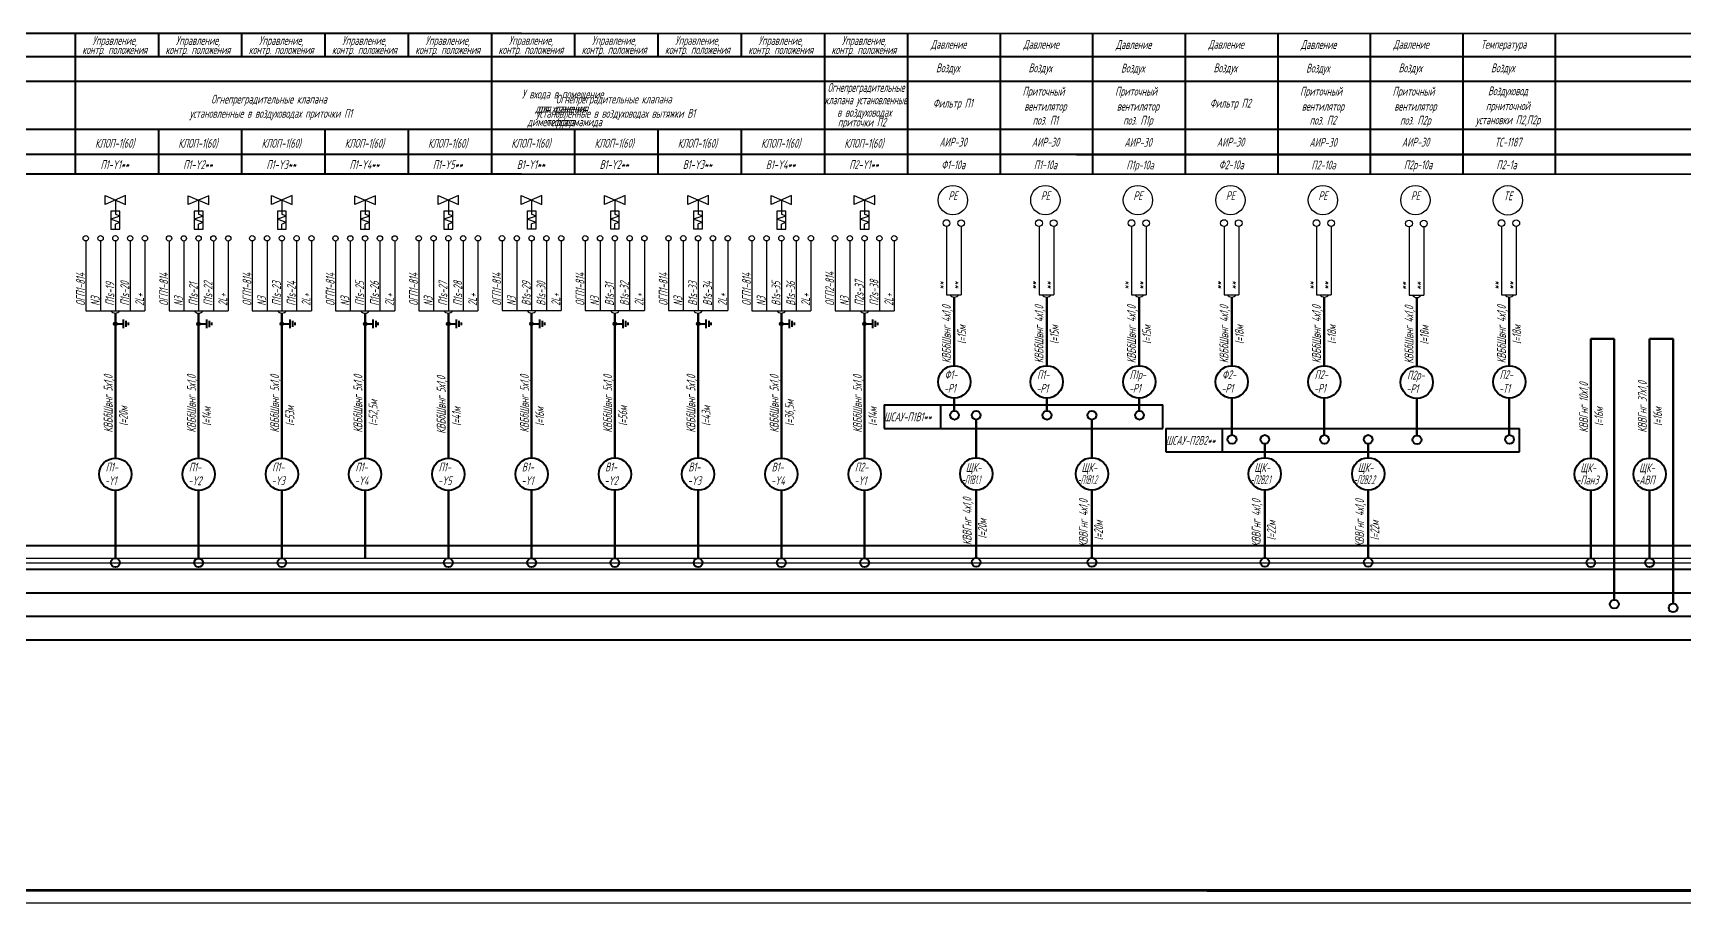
# Model space of a CAD drawing. Header units: millimetres. Extents: x -338 to 6826, y -8218 to 3153.
# Drawn here: x 2838 to 3400, y -3513 to -3217 of the extents above; entities that cross this region are included whole.
import ezdxf
from ezdxf.enums import TextEntityAlignment as Align

# ---------------------------------------------------------------- set-up
doc = ezdxf.new("R2010")
doc.units = ezdxf.units.MM
doc.layers.get('Defpoints').update_dxf_attribs({"color": 251})
for name, color, linetype, lineweight in [('text', 41, 'Continuous', 20), ('Арматура', 1, 'Continuous', 25), ('Датчики', 31, 'Continuous', 50), ('Земля', 233, 'Continuous', 40), ('Рамка тонкая', 5, 'Continuous', 25), ('Таблица', 253, 'Continuous', 40), ('Текст_КИП', 2, 'Continuous', 25), ('Толст.рамка', 7, 'Continuous', 60), ('Щиты_пульты', 5, 'Continuous', 40), ('Эл.кабель', 2, 'Continuous', 50)]:
    doc.layers.add(name, color=color, linetype=linetype, lineweight=lineweight)
doc.layers.add('ТЕКСТ', color=2, linetype='Continuous')
doc.styles.add('Simplex', font='simplex.shx', dxfattribs={"width": 0.7, "oblique": 15})

msp = doc.modelspace()

# ---------------------------------------------------------------- linework, layer by layer
for p, q in [((2867.45, -3279.76), (2864.42, -3280.85)), ((2867.45, -3279.76), (2865.94, -3279.15)), ((2895.78, -3279.78), (2892.75, -3280.87)), ((2895.78, -3279.78), (2894.26, -3279.17)), ((2924.1, -3279.76), (2921.07, -3280.85)), ((2924.1, -3279.76), (2922.59, -3279.15)), ((2952.43, -3279.78), (2949.4, -3280.87)), ((2952.43, -3279.78), (2950.91, -3279.17)), ((2980.75, -3279.76), (2977.72, -3280.85)), ((2980.75, -3279.76), (2979.24, -3279.15)), ((3009.08, -3279.74), (3006.05, -3280.83)), ((3009.08, -3279.74), (3007.56, -3279.13)), ((3037.41, -3279.74), (3034.37, -3280.83)), ((3037.41, -3279.74), (3035.89, -3279.13)), ((3065.73, -3279.74), (3062.7, -3280.83)), ((3065.73, -3279.74), (3064.21, -3279.13)), ((3094.06, -3279.76), (3091.02, -3280.85)), ((3094.06, -3279.76), (3092.54, -3279.15)), ((3122.38, -3279.76), (3119.35, -3280.85)), ((3122.38, -3279.76), (3120.86, -3279.15)), ((2867.45, -3281.94), (2864.42, -3280.85)), ((2867.45, -3281.94), (2865.94, -3282.48)), ((2865.94, -3284.18), (2865.94, -3282.48)), ((2895.78, -3281.95), (2892.75, -3280.87)), ((2895.78, -3281.95), (2894.26, -3282.5)), ((2894.26, -3284.2), (2894.26, -3282.5)), ((2924.1, -3281.94), (2921.07, -3280.85)), ((2924.1, -3281.94), (2922.59, -3282.48)), ((2922.59, -3284.18), (2922.59, -3282.48)), ((2952.43, -3281.95), (2949.4, -3280.87)), ((2952.43, -3281.95), (2950.91, -3282.5)), ((2950.91, -3284.2), (2950.91, -3282.5)), ((2980.75, -3281.94), (2977.72, -3280.85)), ((2980.75, -3281.94), (2979.24, -3282.48)), ((2979.24, -3284.18), (2979.24, -3282.48)), ((3009.08, -3281.92), (3006.05, -3280.83)), ((3009.08, -3281.92), (3007.56, -3282.46)), ((3007.56, -3284.16), (3007.56, -3282.46)), ((3037.41, -3281.92), (3034.37, -3280.83)), ((3037.41, -3281.92), (3035.89, -3282.46)), ((3035.89, -3284.16), (3035.89, -3282.46)), ((3065.73, -3281.92), (3062.7, -3280.83)), ((3065.73, -3281.92), (3064.21, -3282.46)), ((3064.21, -3284.16), (3064.21, -3282.46)), ((3094.06, -3281.93), (3091.02, -3280.85)), ((3094.06, -3281.93), (3092.54, -3282.48)), ((3092.54, -3284.18), (3092.54, -3282.48)), ((3122.38, -3281.93), (3119.35, -3280.85)), ((3122.38, -3281.93), (3120.86, -3282.48)), ((3120.86, -3284.18), (3120.86, -3282.48)), ((3148.72, -3283.31), (3148.72, -3306.5)), ((3153.72, -3283.31), (3153.72, -3306.5)), ((3180.2, -3283.31), (3180.2, -3306.5)), ((3185.2, -3283.31), (3185.2, -3306.5)), ((3211.67, -3283.31), (3211.67, -3306.5)), ((3216.67, -3283.31), (3216.67, -3306.5)), ((3243.15, -3283.31), (3243.15, -3306.5)), ((3248.15, -3283.31), (3248.15, -3306.5)), ((3274.62, -3283.31), (3274.62, -3306.5)), ((3279.62, -3283.31), (3279.62, -3306.5)), ((3306.1, -3283.45), (3306.1, -3306.64)), ((3311.1, -3283.45), (3311.1, -3306.64)), ((3337.57, -3283.31), (3337.57, -3306.5)), ((3342.57, -3283.31), (3342.57, -3306.5)), ((2855.87, -3288.24), (2855.87, -3311.95)), ((2860.9, -3288.24), (2860.9, -3311.95)), ((2865.94, -3288.24), (2865.94, -3311.95)), ((2870.97, -3288.24), (2870.97, -3311.95)), ((2876.01, -3288.24), (2876.01, -3311.95)), ((2884.19, -3288.26), (2884.19, -3311.97)), ((2889.23, -3288.26), (2889.23, -3311.97)), ((2894.26, -3288.26), (2894.26, -3311.97)), ((2899.3, -3288.26), (2899.3, -3311.97)), ((2904.34, -3288.26), (2904.34, -3311.97)), ((2912.52, -3288.24), (2912.52, -3311.95)), ((2917.55, -3288.24), (2917.55, -3311.95)), ((2922.59, -3288.24), (2922.59, -3311.95)), ((2927.62, -3288.24), (2927.62, -3311.95)), ((2932.66, -3288.24), (2932.66, -3311.95)), ((2940.84, -3288.26), (2940.84, -3311.97)), ((2945.88, -3288.26), (2945.88, -3311.97)), ((2950.91, -3288.26), (2950.91, -3311.97)), ((2955.95, -3288.26), (2955.95, -3311.97)), ((2960.99, -3288.26), (2960.99, -3311.97)), ((2969.17, -3288.24), (2969.17, -3311.95)), ((2974.2, -3288.24), (2974.2, -3311.95)), ((2979.24, -3288.24), (2979.24, -3311.95)), ((2984.27, -3288.24), (2984.27, -3311.95)), ((2989.31, -3288.24), (2989.31, -3311.95)), ((2997.49, -3288.22), (2997.49, -3311.93)), ((3002.53, -3288.22), (3002.53, -3311.93)), ((3007.56, -3288.22), (3007.56, -3311.93)), ((3012.6, -3288.22), (3012.6, -3311.93)), ((3017.64, -3288.22), (3017.64, -3311.93)), ((3025.82, -3288.22), (3025.82, -3311.93)), ((3030.85, -3288.22), (3030.85, -3311.93)), ((3035.89, -3288.22), (3035.89, -3311.93)), ((3040.92, -3288.22), (3040.92, -3311.93)), ((3045.96, -3288.22), (3045.96, -3311.93)), ((3054.14, -3288.22), (3054.14, -3311.93)), ((3059.18, -3288.22), (3059.18, -3311.93)), ((3064.21, -3288.22), (3064.21, -3311.93)), ((3069.25, -3288.22), (3069.25, -3311.93)), ((3074.29, -3288.22), (3074.29, -3311.93)), ((3082.47, -3288.24), (3082.47, -3311.95)), ((3087.5, -3288.24), (3087.5, -3311.95)), ((3092.54, -3288.24), (3092.54, -3311.95)), ((3097.58, -3288.24), (3097.58, -3311.95)), ((3102.61, -3288.24), (3102.61, -3311.95)), ((3110.79, -3288.24), (3110.79, -3311.95)), ((3115.83, -3288.24), (3115.83, -3311.95)), ((3120.86, -3288.24), (3120.86, -3311.95)), ((3125.9, -3288.24), (3125.9, -3311.95)), ((3130.94, -3288.24), (3130.94, -3311.95)), ((3148.72, -3306.5), (3153.72, -3306.5)), ((3180.2, -3306.5), (3185.2, -3306.5)), ((3211.67, -3306.5), (3216.67, -3306.5)), ((3243.15, -3306.5), (3248.15, -3306.5)), ((3274.62, -3306.5), (3279.62, -3306.5)), ((3306.1, -3306.64), (3311.1, -3306.64)), ((3337.57, -3306.5), (3342.57, -3306.5)), ((2855.87, -3311.95), (2876.01, -3311.95)), ((2884.19, -3311.97), (2904.34, -3311.97)), ((2912.52, -3311.95), (2932.66, -3311.95)), ((2940.84, -3311.97), (2960.99, -3311.97)), ((2969.17, -3311.95), (2989.31, -3311.95)), ((2997.49, -3311.93), (3017.64, -3311.93)), ((3025.82, -3311.93), (3045.96, -3311.93)), ((3054.14, -3311.93), (3074.29, -3311.93)), ((3082.47, -3311.95), (3102.61, -3311.95)), ((3110.79, -3311.95), (3130.94, -3311.95))]:
    msp.add_line(p, q)
for points in [[(2867.45, -3278.11), (2864.42, -3278.11), (2864.42, -3284.18), (2867.45, -3284.18)], [(2895.78, -3278.13), (2892.75, -3278.13), (2892.75, -3284.2), (2895.78, -3284.2)], [(2924.1, -3278.11), (2921.07, -3278.11), (2921.07, -3284.18), (2924.1, -3284.18)], [(2952.43, -3278.13), (2949.4, -3278.13), (2949.4, -3284.2), (2952.43, -3284.2)], [(2980.75, -3278.11), (2977.72, -3278.11), (2977.72, -3284.18), (2980.75, -3284.18)], [(3009.08, -3278.09), (3006.05, -3278.09), (3006.05, -3284.16), (3009.08, -3284.16)], [(3037.41, -3278.09), (3034.37, -3278.09), (3034.37, -3284.16), (3037.41, -3284.16)], [(3065.73, -3278.09), (3062.7, -3278.09), (3062.7, -3284.16), (3065.73, -3284.16)], [(3094.06, -3278.11), (3091.02, -3278.11), (3091.02, -3284.18), (3094.06, -3284.18)], [(3122.38, -3278.11), (3119.35, -3278.11), (3119.35, -3284.18), (3122.38, -3284.18)]]:
    msp.add_lwpolyline(points, close=True)
at = {"lineweight": -3}
for centre in [(3148.72, -3282.14), (3153.72, -3282.16), (3180.2, -3282.14), (3185.2, -3282.16), (3211.67, -3282.14), (3216.67, -3282.16), (3243.15, -3282.14), (3248.15, -3282.16), (3274.62, -3282.14), (3279.62, -3282.16), (3306.1, -3282.28), (3311.1, -3282.31), (3337.57, -3282.14), (3342.57, -3282.16)]:
    msp.add_circle(centre, 1.15, dxfattribs=at)
for centre in [(2855.87, -3287.33), (2860.9, -3287.33), (2865.94, -3287.33), (2870.97, -3287.33), (2876.01, -3287.33), (2884.19, -3287.35), (2889.23, -3287.35), (2894.26, -3287.35), (2899.3, -3287.35), (2904.34, -3287.35), (2912.52, -3287.33), (2917.55, -3287.33), (2922.59, -3287.33), (2927.62, -3287.33), (2932.66, -3287.33), (2940.84, -3287.35), (2945.88, -3287.35), (2950.91, -3287.35), (2955.95, -3287.35), (2960.99, -3287.35), (2969.17, -3287.33), (2974.2, -3287.33), (2979.24, -3287.33), (2984.27, -3287.33), (2989.31, -3287.33), (2997.49, -3287.31), (3002.53, -3287.31), (3007.56, -3287.31), (3012.6, -3287.31), (3017.64, -3287.31), (3025.82, -3287.31), (3030.85, -3287.31), (3035.89, -3287.31), (3040.92, -3287.31), (3045.96, -3287.31), (3054.14, -3287.31), (3059.18, -3287.31), (3064.21, -3287.31), (3069.25, -3287.31), (3074.29, -3287.31), (3082.47, -3287.33), (3087.5, -3287.33), (3092.54, -3287.33), (3097.58, -3287.33), (3102.61, -3287.33), (3110.79, -3287.33), (3115.83, -3287.33), (3120.86, -3287.33), (3125.9, -3287.33), (3130.94, -3287.33)]:
    msp.add_circle(centre, 0.909)
for centre in [(3151.37, -3305.65), (3182.85, -3305.65), (3214.32, -3305.65), (3245.8, -3305.65), (3277.27, -3305.65), (3308.75, -3305.79), (3340.22, -3305.65), (2865.94, -3311.1), (2894.26, -3311.12), (2922.59, -3311.1), (2950.91, -3311.12), (2979.24, -3311.1), (3007.56, -3311.08), (3035.89, -3311.08), (3064.21, -3311.08), (3092.54, -3311.1), (3120.86, -3311.1)]:
    msp.add_arc(centre, 1.69, 210.2069, 329.7931)
at = {"layer": 'Defpoints'}
for p, q in [((2095.95, -3396.17), (3497.35, -3396.17)), ((2095.95, -3397.67), (3497.35, -3397.67))]:
    msp.add_line(p, q, dxfattribs=at)
at = {"layer": 'Арматура'}
for p, q in [((2862.44, -3275.82), (2862.44, -3272.82)), ((2869.44, -3272.82), (2862.44, -3275.82)), ((2862.44, -3272.82), (2869.44, -3275.82)), ((2865.94, -3274.32), (2865.94, -3279.15)), ((2869.44, -3275.82), (2869.44, -3272.82)), ((2890.76, -3275.84), (2890.76, -3272.84)), ((2897.76, -3272.84), (2890.76, -3275.84)), ((2890.76, -3272.84), (2897.76, -3275.84)), ((2894.26, -3274.34), (2894.26, -3279.17)), ((2897.76, -3275.84), (2897.76, -3272.84)), ((2919.09, -3275.82), (2919.09, -3272.82)), ((2926.09, -3272.82), (2919.09, -3275.82)), ((2919.09, -3272.82), (2926.09, -3275.82)), ((2922.59, -3274.32), (2922.59, -3279.15)), ((2926.09, -3275.82), (2926.09, -3272.82)), ((2947.41, -3275.84), (2947.41, -3272.84)), ((2954.41, -3272.84), (2947.41, -3275.84)), ((2947.41, -3272.84), (2954.41, -3275.84)), ((2950.91, -3274.34), (2950.91, -3279.17)), ((2954.41, -3275.84), (2954.41, -3272.84)), ((2975.74, -3275.82), (2975.74, -3272.82)), ((2982.74, -3272.82), (2975.74, -3275.82)), ((2975.74, -3272.82), (2982.74, -3275.82)), ((2979.24, -3274.32), (2979.24, -3279.15)), ((2982.74, -3275.82), (2982.74, -3272.82)), ((3004.06, -3275.8), (3004.06, -3272.8)), ((3011.06, -3272.8), (3004.06, -3275.8)), ((3004.06, -3272.8), (3011.06, -3275.8)), ((3007.56, -3274.3), (3007.56, -3279.13)), ((3011.06, -3275.8), (3011.06, -3272.8)), ((3032.39, -3275.8), (3032.39, -3272.8)), ((3039.39, -3272.8), (3032.39, -3275.8)), ((3032.39, -3272.8), (3039.39, -3275.8)), ((3035.89, -3274.3), (3035.89, -3279.13)), ((3039.39, -3275.8), (3039.39, -3272.8)), ((3060.71, -3275.8), (3060.71, -3272.8)), ((3067.71, -3272.8), (3060.71, -3275.8)), ((3060.71, -3272.8), (3067.71, -3275.8)), ((3064.21, -3274.3), (3064.21, -3279.13)), ((3067.71, -3275.8), (3067.71, -3272.8)), ((3089.04, -3275.82), (3089.04, -3272.82)), ((3096.04, -3272.82), (3089.04, -3275.82)), ((3089.04, -3272.82), (3096.04, -3275.82)), ((3092.54, -3274.32), (3092.54, -3279.15)), ((3096.04, -3275.82), (3096.04, -3272.82)), ((3117.36, -3275.82), (3117.36, -3272.82)), ((3124.36, -3272.82), (3117.36, -3275.82)), ((3117.36, -3272.82), (3124.36, -3275.82)), ((3120.86, -3274.32), (3120.86, -3279.15)), ((3124.36, -3275.82), (3124.36, -3272.82))]:
    msp.add_line(p, q, dxfattribs=at)
at = {"layer": 'Датчики', "lineweight": 30}
for centre in [(3150.89, -3274.34), (3182.37, -3274.34), (3213.84, -3274.34), (3245.32, -3274.34), (3276.79, -3274.34), (3308.27, -3274.34), (3339.74, -3274.41)]:
    msp.add_circle(centre, 5, dxfattribs=at)
at = {"layer": 'Земля'}
for p, q in [((2866.44, -3316.41), (2868.73, -3316.41)), ((2866.44, -3316.41), (2868.73, -3316.41)), ((2868.73, -3317.9), (2868.73, -3314.93)), ((2868.73, -3317.9), (2868.73, -3314.93)), ((2869.65, -3317.41), (2869.65, -3315.42)), ((2869.65, -3317.49), (2869.65, -3315.51)), ((2870.41, -3316.86), (2870.41, -3315.97)), ((2870.41, -3316.86), (2870.41, -3315.97)), ((2894.76, -3316.43), (2897.06, -3316.43)), ((2894.76, -3316.43), (2897.06, -3316.43)), ((2897.06, -3317.91), (2897.06, -3314.95)), ((2897.06, -3317.91), (2897.06, -3314.95)), ((2897.97, -3317.42), (2897.97, -3315.44)), ((2897.97, -3317.51), (2897.97, -3315.53)), ((2898.74, -3316.88), (2898.74, -3315.99)), ((2898.74, -3316.88), (2898.74, -3315.99)), ((2923.09, -3316.41), (2925.38, -3316.41)), ((2923.09, -3316.41), (2925.38, -3316.41)), ((2925.38, -3317.9), (2925.38, -3314.93)), ((2925.38, -3317.9), (2925.38, -3314.93)), ((2926.3, -3317.41), (2926.3, -3315.42)), ((2926.3, -3317.49), (2926.3, -3315.51)), ((2927.06, -3316.86), (2927.06, -3315.97)), ((2927.06, -3316.86), (2927.06, -3315.97)), ((2951.41, -3316.43), (2953.71, -3316.43)), ((2951.41, -3316.43), (2953.71, -3316.43)), ((2953.71, -3317.91), (2953.71, -3314.95)), ((2953.71, -3317.91), (2953.71, -3314.95)), ((2954.62, -3317.42), (2954.62, -3315.44)), ((2954.62, -3317.51), (2954.62, -3315.53)), ((2955.39, -3316.88), (2955.39, -3315.99)), ((2955.39, -3316.88), (2955.39, -3315.99)), ((2979.74, -3316.41), (2982.03, -3316.41)), ((2979.74, -3316.41), (2982.03, -3316.41)), ((2982.03, -3317.9), (2982.03, -3314.93)), ((2982.03, -3317.9), (2982.03, -3314.93)), ((2982.95, -3317.41), (2982.95, -3315.42)), ((2982.95, -3317.49), (2982.95, -3315.51)), ((2983.71, -3316.86), (2983.71, -3315.97)), ((2983.71, -3316.86), (2983.71, -3315.97)), ((3008.06, -3316.39), (3010.36, -3316.39)), ((3008.06, -3316.39), (3010.36, -3316.39)), ((3010.36, -3317.87), (3010.36, -3314.91)), ((3010.36, -3317.87), (3010.36, -3314.91)), ((3011.27, -3317.38), (3011.27, -3315.4)), ((3011.27, -3317.47), (3011.27, -3315.49)), ((3012.04, -3316.84), (3012.04, -3315.95)), ((3012.04, -3316.84), (3012.04, -3315.95)), ((3036.39, -3316.39), (3038.68, -3316.39)), ((3036.39, -3316.39), (3038.68, -3316.39)), ((3038.68, -3317.87), (3038.68, -3314.91)), ((3038.68, -3317.87), (3038.68, -3314.91)), ((3039.6, -3317.38), (3039.6, -3315.4)), ((3039.6, -3317.47), (3039.6, -3315.49)), ((3040.36, -3316.84), (3040.36, -3315.95)), ((3040.36, -3316.84), (3040.36, -3315.95)), ((3064.71, -3316.39), (3067.01, -3316.39)), ((3064.71, -3316.39), (3067.01, -3316.39)), ((3067.01, -3317.87), (3067.01, -3314.91)), ((3067.01, -3317.87), (3067.01, -3314.91)), ((3067.92, -3317.38), (3067.92, -3315.4)), ((3067.92, -3317.47), (3067.92, -3315.49)), ((3068.69, -3316.84), (3068.69, -3315.95)), ((3068.69, -3316.84), (3068.69, -3315.95)), ((3093.04, -3316.41), (3095.33, -3316.41)), ((3093.04, -3316.41), (3095.33, -3316.41)), ((3095.33, -3317.89), (3095.33, -3314.93)), ((3095.33, -3317.89), (3095.33, -3314.93)), ((3096.25, -3317.4), (3096.25, -3315.42)), ((3096.25, -3317.49), (3096.25, -3315.51)), ((3097.01, -3316.86), (3097.01, -3315.97)), ((3097.01, -3316.86), (3097.01, -3315.97)), ((3121.36, -3316.41), (3123.66, -3316.41)), ((3121.36, -3316.41), (3123.66, -3316.41)), ((3123.66, -3317.89), (3123.66, -3314.93)), ((3123.66, -3317.89), (3123.66, -3314.93)), ((3124.57, -3317.4), (3124.57, -3315.42)), ((3124.57, -3317.49), (3124.57, -3315.51)), ((3125.34, -3316.86), (3125.34, -3315.97)), ((3125.34, -3316.86), (3125.34, -3315.97))]:
    msp.add_line(p, q, dxfattribs=at)
for centre in [(2865.94, -3316.41), (2894.26, -3316.43), (2922.59, -3316.41), (2950.91, -3316.43), (2979.24, -3316.41), (3007.56, -3316.39), (3035.89, -3316.39), (3064.21, -3316.39), (3092.54, -3316.41), (3120.86, -3316.41)]:
    msp.add_circle(centre, 0.5, dxfattribs=at)
at = {"layer": 'Рамка тонкая'}
msp.add_line((2036.94, -3513.42), (3718.94, -3513.42), dxfattribs=at)
at = {"layer": 'Таблица'}
for p, q in [((2111.39, -3217.57), (3004.08, -3217.57)), ((2852.37, -3265.46), (2852.37, -3217.58)), ((2880.7, -3225.49), (2880.7, -3217.58)), ((2909.02, -3225.49), (2909.02, -3217.58)), ((2937.35, -3225.49), (2937.35, -3217.58)), ((2965.67, -3225.49), (2965.67, -3217.58)), ((2994, -3265.45), (2994, -3217.56)), ((3004.08, -3217.57), (3497.35, -3217.65)), ((3022.32, -3225.47), (3022.32, -3217.56)), ((3050.65, -3225.47), (3050.65, -3217.56)), ((3078.97, -3225.49), (3078.97, -3217.58)), ((3107.3, -3265.43), (3107.3, -3217.54)), ((3135.62, -3265.39), (3135.62, -3217.5)), ((3135.62, -3233.86), (3135.62, -3217.58)), ((3167.1, -3233.86), (3167.1, -3217.58)), ((3198.57, -3233.86), (3198.57, -3217.58)), ((3230.05, -3250.2), (3230.05, -3217.65)), ((3261.52, -3250.2), (3261.52, -3217.58)), ((3293, -3250.27), (3293, -3217.65)), ((3324.47, -3250.2), (3324.47, -3217.58)), ((3355.95, -3250.2), (3355.95, -3217.65)), ((2111.39, -3225.47), (3004.08, -3225.47)), ((3004.08, -3225.48), (3497.35, -3225.48)), ((2111.39, -3233.86), (3004.08, -3233.86)), ((2852.37, -3265.46), (2852.37, -3233.86)), ((2852.37, -3265.46), (2852.37, -3233.87)), ((3004.08, -3233.86), (3497.35, -3233.86)), ((3167.1, -3265.46), (3167.1, -3233.86)), ((3198.57, -3265.46), (3198.57, -3233.86)), ((2111.39, -3250.19), (3004.08, -3250.19)), ((2880.7, -3265.47), (2880.7, -3250.21)), ((2909.02, -3265.47), (2909.02, -3250.21)), ((2937.35, -3265.47), (2937.35, -3250.21)), ((2965.67, -3265.47), (2965.67, -3250.21)), ((3004.08, -3250.19), (3497.35, -3250.19)), ((3022.32, -3265.45), (3022.32, -3250.19)), ((3050.65, -3265.45), (3050.65, -3250.19)), ((3078.97, -3265.47), (3078.97, -3250.21)), ((3107.3, -3265.47), (3107.3, -3250.21)), ((3135.62, -3265.46), (3135.62, -3250.2)), ((3230.05, -3265.53), (3230.05, -3250.27)), ((3261.52, -3265.46), (3261.52, -3250.2)), ((3293, -3265.53), (3293, -3250.27)), ((3324.47, -3265.46), (3324.47, -3250.2)), ((3355.95, -3265.53), (3355.95, -3250.27)), ((2111.39, -3258.71), (3004.08, -3258.71)), ((2852.37, -3258.72), (3135.62, -3258.72)), ((3004.08, -3258.73), (3497.35, -3258.73)), ((3035.56, -3258.73), (3497.35, -3258.73)), ((3098.51, -3258.73), (3497.35, -3258.73)), ((3161.45, -3258.73), (3497.35, -3258.73)), ((3192.93, -3258.8), (3497.35, -3258.8)), ((2111.39, -3265.45), (3004.08, -3265.45)), ((3004.08, -3265.45), (3497.35, -3265.53))]:
    msp.add_line(p, q, dxfattribs=at)
for centre in [(3151.45, -3347.52), (3158.83, -3347.52), (3182.93, -3347.52), (3198.21, -3347.52), (3214.4, -3347.52), (3245.88, -3355.73), (3257.02, -3355.73), (3277.35, -3355.73), (3292.21, -3355.73), (3308.82, -3355.87), (3340.3, -3355.73), (2865.94, -3397.67), (2894.26, -3397.69), (2922.59, -3397.67), (2979.24, -3397.67), (3007.56, -3397.65), (3035.89, -3397.65), (3064.21, -3397.65), (3092.54, -3397.67), (3120.86, -3397.67), (3158.83, -3397.56), (3198.21, -3397.56), (3257.02, -3397.56), (3292.21, -3397.56), (3367.95, -3397.67), (3367.95, -3397.67), (3387.95, -3397.67), (3375.95, -3411.79), (3395.95, -3413.05)]:
    msp.add_circle(centre, 1.5, dxfattribs=at)
at = {"layer": 'Толст.рамка', "ltscale": 5}
msp.add_line((3713.94, -3509.17), (2056.94, -3509.17), dxfattribs=at)
at = {"layer": 'Толст.рамка', "lineweight": 60}
msp.add_line((3237.47, -3509.17), (3713.94, -3509.17), dxfattribs=at)
at = {"layer": 'Щиты_пульты'}
for p, q in [((3127.53, -3343.99), (3222.32, -3343.99)), ((3127.53, -3343.99), (3127.53, -3351.99)), ((3146.64, -3343.99), (3146.64, -3351.99)), ((3222.32, -3351.99), (3222.32, -3343.99)), ((3127.53, -3351.99), (3222.32, -3351.99)), ((3223.39, -3351.99), (3343.64, -3351.98)), ((3223.39, -3351.99), (3223.39, -3359.99)), ((3242.5, -3351.99), (3242.5, -3359.99)), ((3343.64, -3359.99), (3343.64, -3351.99)), ((3223.39, -3359.99), (3343.64, -3359.99)), ((2065.25, -3391.87), (3497.35, -3391.87)), ((2065.25, -3399.87), (3497.35, -3399.87)), ((2065.25, -3407.87), (3497.35, -3407.87)), ((2065.25, -3415.87), (3497.35, -3415.87)), ((2065.25, -3423.87), (3497.35, -3423.87))]:
    msp.add_line(p, q, dxfattribs=at)
at = {"layer": 'Эл.кабель'}
for p, q in [((3151.37, -3307.34), (3151.37, -3330.66)), ((3182.85, -3307.34), (3182.85, -3330.66)), ((3214.32, -3307.34), (3214.32, -3330.66)), ((3245.8, -3307.34), (3245.8, -3330.66)), ((3277.27, -3307.34), (3277.27, -3330.66)), ((3308.75, -3307.48), (3308.75, -3330.8)), ((3340.22, -3307.34), (3340.22, -3330.66)), ((2865.94, -3312.79), (2865.94, -3362.08)), ((2894.26, -3312.81), (2894.26, -3362.09)), ((2922.59, -3312.79), (2922.59, -3362.08)), ((2950.91, -3312.81), (2950.91, -3362.09)), ((2979.24, -3312.79), (2979.24, -3362.08)), ((3007.56, -3312.77), (3007.56, -3362.05)), ((3035.89, -3312.77), (3035.89, -3362.05)), ((3064.21, -3312.77), (3064.21, -3362.05)), ((3092.54, -3312.79), (3092.54, -3362.07)), ((3120.86, -3312.79), (3120.86, -3362.07)), ((3367.95, -3362.07), (3367.95, -3321.56)), ((3367.95, -3321.56), (3375.95, -3321.56)), ((3375.95, -3410.29), (3375.95, -3321.56)), ((3387.95, -3362.07), (3387.95, -3321.56)), ((3387.95, -3321.56), (3395.95, -3321.56)), ((3395.95, -3411.55), (3395.95, -3321.56)), ((3151.37, -3341.66), (3151.37, -3346.02)), ((3182.85, -3341.66), (3182.85, -3346.02)), ((3214.32, -3341.66), (3214.32, -3346.02)), ((3245.8, -3341.66), (3245.8, -3354.23)), ((3277.27, -3341.66), (3277.27, -3354.23)), ((3308.75, -3341.8), (3308.75, -3354.37)), ((3340.22, -3341.66), (3340.22, -3354.23)), ((3158.83, -3361.96), (3158.83, -3349.02)), ((3198.21, -3361.96), (3198.21, -3349.02)), ((3257.02, -3361.96), (3257.02, -3357.23)), ((3292.21, -3361.96), (3292.21, -3357.23)), ((2865.94, -3373.08), (2865.94, -3396.17)), ((2894.26, -3373.09), (2894.26, -3396.19)), ((2922.59, -3373.08), (2922.59, -3396.17)), ((2950.91, -3373.09), (2950.91, -3396.19)), ((2979.24, -3373.08), (2979.24, -3396.17)), ((3007.56, -3373.05), (3007.56, -3396.15)), ((3035.89, -3373.05), (3035.89, -3396.15)), ((3064.21, -3373.05), (3064.21, -3396.15)), ((3092.54, -3373.07), (3092.54, -3396.17)), ((3120.86, -3373.07), (3120.86, -3396.17)), ((3158.83, -3372.96), (3158.83, -3396.06)), ((3198.21, -3372.96), (3198.21, -3396.06)), ((3257.02, -3372.96), (3257.02, -3396.06)), ((3292.21, -3372.96), (3292.21, -3396.06)), ((3367.95, -3373.07), (3367.95, -3396.17)), ((3387.95, -3373.07), (3387.95, -3396.17))]:
    msp.add_line(p, q, dxfattribs=at)
at = {"layer": 'Эл.кабель', "lineweight": 40}
for centre in [(3151.37, -3336.16), (3182.85, -3336.16), (3214.32, -3336.16), (3245.8, -3336.16), (3277.27, -3336.16), (3308.75, -3336.3), (3340.22, -3336.16), (2865.94, -3367.58), (2894.26, -3367.59), (2922.59, -3367.58), (2950.91, -3367.59), (2979.24, -3367.58), (3007.56, -3367.55), (3035.89, -3367.55), (3064.21, -3367.55), (3092.54, -3367.57), (3120.86, -3367.57), (3158.83, -3367.46), (3198.21, -3367.46), (3257.02, -3367.46), (3292.21, -3367.46), (3367.95, -3367.57), (3387.95, -3367.57)]:
    msp.add_circle(centre, 5.5, dxfattribs=at)

# ---------------------------------------------------------------- texts
at = {"lineweight": -3, "style": 'Simplex', "oblique": 15, "width": 0.6}
for s, p in [('ОГП1-814', (2855.57, -3310.29)), ('П1s-19', (2865.6, -3310.29)), ('П1s-20', (2870.64, -3310.29)), ('ОГП1-814', (2883.89, -3310.31)), ('П1s-21', (2893.93, -3310.31)), ('П1s-22', (2898.96, -3310.31)), ('ОГП1-814', (2912.22, -3310.29)), ('П1s-23', (2922.25, -3310.29)), ('П1s-24', (2927.29, -3310.29)), ('ОГП1-814', (2940.54, -3310.31)), ('П1s-25', (2950.58, -3310.31)), ('П1s-26', (2955.61, -3310.31)), ('ОГП1-814', (2968.87, -3310.29)), ('П1s-27', (2978.9, -3310.29)), ('П1s-28', (2983.94, -3310.29)), ('ОГП1-814', (2997.19, -3310.27)), ('В1s-29', (3007.23, -3310.27)), ('В1s-30', (3012.26, -3310.27)), ('ОГП1-814', (3025.52, -3310.27)), ('В1s-31', (3035.55, -3310.27)), ('В1s-32', (3040.59, -3310.27)), ('ОГП1-814', (3053.84, -3310.27)), ('В1s-33', (3063.88, -3310.27)), ('В1s-34', (3068.92, -3310.27)), ('ОГП1-814', (3082.17, -3310.29)), ('В1s-35', (3092.2, -3310.29)), ('В1s-36', (3097.24, -3310.29)), ('ОГП2-814', (3110.49, -3310.29)), ('П2s-37', (3120.53, -3310.29)), ('П2s-38', (3125.57, -3310.29)), ('**', (3148.39, -3304.84)), ('**', (3153.39, -3304.84)), ('**', (3179.86, -3304.84)), ('**', (3184.86, -3304.84)), ('**', (3211.34, -3304.84)), ('**', (3216.34, -3304.84)), ('**', (3242.81, -3304.84)), ('**', (3247.81, -3304.84)), ('**', (3274.29, -3304.84)), ('**', (3279.29, -3304.84)), ('**', (3305.76, -3304.98)), ('**', (3310.76, -3304.98)), ('**', (3337.24, -3304.84)), ('**', (3342.24, -3304.84)), ('N3', (2860.57, -3310.29)), ('2L+', (2875.68, -3310.29)), ('N3', (2888.89, -3310.31)), ('2L+', (2904, -3310.31)), ('N3', (2917.22, -3310.29)), ('2L+', (2932.33, -3310.29)), ('N3', (2945.54, -3310.31)), ('2L+', (2960.65, -3310.31)), ('N3', (2973.87, -3310.29)), ('2L+', (2988.98, -3310.29)), ('N3', (3002.19, -3310.27)), ('2L+', (3017.3, -3310.27)), ('N3', (3030.52, -3310.27)), ('2L+', (3045.63, -3310.27)), ('N3', (3058.84, -3310.27)), ('2L+', (3073.95, -3310.27)), ('N3', (3087.17, -3310.29)), ('2L+', (3102.28, -3310.29)), ('N3', (3115.49, -3310.29)), ('2L+', (3130.6, -3310.29))]:
    msp.add_text(s, height=3, rotation=90, dxfattribs=at).set_placement(p)
at = {"color": 6, "style": 'Simplex', "oblique": 15, "width": 0.6}
for s, p in [('l=15м', (3155.41, -3323.32)), ('l=15м', (3186.88, -3323.32)), ('l=15м', (3218.35, -3323.32)), ('l=18м', (3249.83, -3323.32)), ('l=18м', (3281.3, -3323.32)), ('l=18м', (3312.78, -3323.46)), ('l=18м', (3344.25, -3323.32)), ('l=20м', (2870.15, -3351.17)), ('l=14м', (2898.47, -3351.17)), ('l=53м', (2926.8, -3351.17)), ('l=52,5м', (2955.12, -3351.17)), ('l=41м', (2983.45, -3351.17)), ('l=16м', (3011.77, -3351.17)), ('l=56м', (3040.1, -3351.17)), ('l=43м', (3068.42, -3351.17)), ('l=36,5м', (3096.75, -3351.18)), ('l=14м', (3125.08, -3351.18))]:
    msp.add_text(s, height=3, rotation=90, dxfattribs=at).set_placement(p)
at = {"style": 'Simplex', "oblique": 15}
for s, width, p in [('Ф1-', 0.6, (3148.06, -3335.22)), ('П1-', 0.6, (3179.53, -3335.22)), ('П1р-', 0.6, (3211.01, -3335.22)), ('Ф2-', 0.6, (3242.48, -3335.22)), ('П2-', 0.6, (3273.96, -3335.22)), ('П2р-', 0.6, (3305.43, -3335.36)), ('П2-', 0.6, (3336.91, -3335.22)), ('-Р1', 0.6, (3147.82, -3339.87)), ('-Р1', 0.6, (3179.29, -3339.87)), ('-Р1', 0.6, (3210.77, -3339.87)), ('-Р1', 0.6, (3242.24, -3339.87)), ('-Р1', 0.6, (3273.72, -3339.87)), ('-Р1', 0.6, (3305.19, -3340.01)), ('-Т1', 0.6, (3336.67, -3339.87)), ('П1-', 0.6, (2862.62, -3366.64)), ('П1-', 0.6, (2890.95, -3366.66)), ('П1-', 0.6, (2919.27, -3366.64)), ('П1-', 0.6, (2947.6, -3366.66)), ('П1-', 0.6, (2975.92, -3366.64)), ('В1-', 0.6, (3004.25, -3366.62)), ('В1-', 0.6, (3032.57, -3366.62)), ('В1-', 0.6, (3060.9, -3366.62)), ('В1-', 0.6, (3089.22, -3366.64)), ('П2-', 0.6, (3117.55, -3366.64)), ('ЩК-', 0.6, (3155.28, -3366.78)), ('ЩК-', 0.6, (3194.66, -3366.78)), ('ЩК-', 0.6, (3253.47, -3366.78)), ('ЩК-', 0.6, (3288.65, -3366.78)), ('ЩК-', 0.6, (3364.39, -3366.89)), ('ЩК-', 0.6, (3384.39, -3366.89)), ('-Y1', 0.5, (2862.38, -3371.29)), ('-Y2', 0.6, (2890.71, -3371.3)), ('-Y3', 0.6, (2919.03, -3371.29)), ('-Y4', 0.6, (2947.36, -3371.3)), ('-Y5', 0.6, (2975.68, -3371.29)), ('-Y1', 0.6, (3004.01, -3371.26)), ('-Y2', 0.6, (3032.33, -3371.26)), ('-Y3', 0.6, (3060.66, -3371.26)), ('-Y4', 0.6, (3088.98, -3371.28)), ('-Y1', 0.6, (3117.31, -3371.28)), ('-П1В1.1', 0.4, (3153.94, -3370.93)), ('-П1В1.2', 0.4, (3193.32, -3370.93)), ('-П2В2.1', 0.4, (3252.13, -3370.93)), ('-П2В2.2', 0.4, (3287.31, -3370.93)), ('-Пан3', 0.6, (3363.05, -3371.04)), ('-АВП', 0.6, (3383.05, -3371.04))]:
    msp.add_text(s, height=3, dxfattribs=dict(at, width=width)).set_placement(p)
at = {"color": 3, "style": 'Simplex', "oblique": 15, "width": 0.6}
for s, p in [('l=16м', (3372.16, -3351.18)), ('l=16м', (3392.16, -3351.18)), ('l=20м', (3162.4, -3389.46)), ('l=20м', (3201.95, -3390.05)), ('l=22м', (3260.76, -3390.05)), ('l=22м', (3295.94, -3390.05))]:
    msp.add_text(s, height=3, rotation=90, dxfattribs=at).set_placement(p)
at = {"layer": 'text', "color": 2, "style": 'Simplex', "oblique": 15, "width": 0.6}
for s, p in [('КВБбШвнг 4х1,0  ', (3150.2, -3329.83)), ('КВБбШвнг 4х1,0  ', (3181.68, -3329.83)), ('КВБбШвнг 4х1,0  ', (3213.15, -3329.83)), ('КВБбШвнг 4х1,0  ', (3244.63, -3329.83)), ('КВБбШвнг 4х1,0  ', (3276.1, -3329.83)), ('КВБбШвнг 4х1,0  ', (3307.58, -3329.97)), ('КВБбШвнг 4х1,0  ', (3339.05, -3329.83)), ('КВБбШвнг 5х1,0  ', (2864.99, -3353.43)), ('КВБбШвнг 5х1,0  ', (2893.31, -3353.43)), ('КВБбШвнг 5х1,0  ', (2921.64, -3353.43)), ('КВБбШвнг 5х1,0  ', (2949.96, -3353.43)), ('КВБбШвнг 5х1,0  ', (2978.29, -3353.85)), ('КВБбШвнг 5х1,0  ', (3006.61, -3353.43)), ('КВБбШвнг 5х1,0  ', (3034.94, -3353.43)), ('КВБбШвнг 5х1,0  ', (3063.26, -3353.43)), ('КВБбШвнг 5х1,0  ', (3091.59, -3353.45)), ('КВБбШвнг 5х1,0  ', (3119.91, -3353.45)), ('КВВГнг 37х1,0  ', (3386.99, -3353.45)), ('КВВГнг 10х1,0  ', (3366.99, -3353.45)), ('КВВГнг 4х1,0  ', (3157.24, -3391.72)), ('КВВГнг 4х1,0  ', (3196.79, -3392.31)), ('КВВГнг 4х1,0  ', (3255.6, -3392.31)), ('КВВГнг 4х1,0  ', (3290.78, -3392.31))]:
    msp.add_text(s, height=3, rotation=90, dxfattribs=at).set_placement(p)
at = {"layer": 'ТЕКСТ', "style": 'Simplex', "oblique": 15, "width": 0.55}
msp.add_text('У входа в помещение ', height=3, dxfattribs=at).set_placement((3018.77, -3239.76), align=Align.CENTER)
msp.add_text('У входа в помещение ', height=3, dxfattribs=at).set_placement((3018.77, -3239.76), align=Align.CENTER)
msp.add_text('У входа в помещение ', height=3, dxfattribs=at).set_placement((3018.77, -3239.76), align=Align.CENTER)
at = {"layer": 'Текст_КИП', "style": 'Simplex', "oblique": 15}
for s, width, p in [('Управление,', 0.6, (2865.7, -3221.52)), ('Управление,', 0.6, (2894.02, -3221.52)), ('Управление,', 0.6, (2922.35, -3221.52)), ('Управление,', 0.6, (2950.67, -3221.52)), ('Управление,', 0.6, (2979, -3221.52)), ('Управление,', 0.6, (3007.32, -3221.5)), ('Управление,', 0.6, (3035.65, -3221.5)), ('Управление,', 0.6, (3063.97, -3221.5)), ('Управление,', 0.6, (3092.3, -3221.52)), ('Управление,', 0.6, (3120.62, -3221.52)), ('контр. положения', 0.6, (2865.7, -3224.65)), ('контр. положения', 0.6, (2894.02, -3224.65)), ('контр. положения', 0.6, (2922.35, -3224.65)), ('контр. положения', 0.6, (2950.67, -3224.65)), ('контр. положения', 0.6, (2979, -3224.65)), ('контр. положения', 0.6, (3007.32, -3224.63)), ('контр. положения', 0.6, (3035.65, -3224.63)), ('контр. положения', 0.6, (3063.97, -3224.63)), ('контр. положения', 0.6, (3092.3, -3224.65)), ('контр. положения', 0.6, (3120.62, -3224.65)), ('Давление', 0.6, (3149.43, -3222.83)), ('Давление', 0.6, (3180.91, -3222.83)), ('Давление', 0.6, (3212.38, -3222.91)), ('Давление', 0.6, (3243.85, -3222.83)), ('Давление', 0.6, (3275.33, -3222.91)), ('Давление', 0.6, (3306.8, -3222.83)), ('Температура', 0.6, (3338.28, -3222.83)), ('Воздух', 0.6, (3149.16, -3230.86)), ('Воздух', 0.6, (3180.63, -3230.86)), ('Воздух', 0.6, (3212.11, -3230.94)), ('Воздух', 0.6, (3243.58, -3230.86)), ('Воздух', 0.6, (3275.06, -3230.94)), ('Воздух', 0.6, (3306.53, -3230.86)), ('Воздух', 0.6, (3338, -3230.86)), ('Огнепреградительные ', 0.5, (3121.96, -3237.52)), ('Огнепреградительные клапана ', 0.6, (2918.86, -3241.48)), ('У входа в помещение ', 0.55, (3018.77, -3239.76)), ('Огнепреградительные клапана ', 0.6, (3036.15, -3241.46)), ('клапана установленные ', 0.5, (3121.85, -3241.74)), ('Фильтр П1', 0.6, (3150.9, -3242.87)), ('Приточный ', 0.6, (3182.37, -3238.8)), ('Приточный ', 0.6, (3213.85, -3238.8)), ('Фильтр П2', 0.6, (3245.32, -3242.87)), ('Приточный ', 0.6, (3276.79, -3238.8)), ('Приточный ', 0.6, (3308.27, -3238.8)), ('прниточной', 0.6, (3339.74, -3243.76)), ('Воздуховод', 0.6, (3339.74, -3238.67)), ('установленные в воздуховодах приточки П1', 0.6, (2918.86, -3246.34)), (' диметилформамида', 0.6, (3018.16, -3249.19)), (' диметилформамида', 0.6, (3018.16, -3249.19)), (' диметилформамида', 0.6, (3018.16, -3249.19)), ('для хранения', 0.6, (3017.34, -3244.62)), ('для хранения', 0.6, (3018.16, -3244.62)), ('для хранения', 0.6, (3018.16, -3244.62)), ('для хранения', 0.6, (3018.16, -3244.62)), ('установленные в воздуховодах вытяжки В1', 0.6, (3036.15, -3246.32)), ('нефраса', 0.6, (3017.34, -3249.19)), ('в воздуховодах', 0.6, (3120.75, -3245.97)), ('приточки П2', 0.6, (3119.94, -3249.31)), ('вентилятор', 0.6, (3182.37, -3243.89)), ('поз. П1', 0.6, (3182.37, -3248.66)), ('вентилятор', 0.6, (3213.85, -3243.89)), ('поз. П1р', 0.6, (3213.85, -3248.66)), ('вентилятор', 0.6, (3276.79, -3243.89)), ('поз. П2', 0.6, (3276.79, -3248.66)), ('вентилятор', 0.6, (3308.27, -3243.89)), ('поз. П2р', 0.6, (3308.27, -3248.66)), ('установки П2,П2р', 0.6, (3339.74, -3248.53)), ('КЛОП-1(60)', 0.6, (2865.7, -3256.51)), ('КЛОП-1(60)', 0.6, (2894.02, -3256.51)), ('КЛОП-1(60)', 0.6, (2922.35, -3256.51)), ('КЛОП-1(60)', 0.6, (2950.67, -3256.51)), ('КЛОП-1(60)', 0.6, (2979, -3256.51)), ('КЛОП-1(60)', 0.6, (3007.32, -3256.49)), ('КЛОП-1(60)', 0.6, (3035.65, -3256.49)), ('КЛОП-1(60)', 0.6, (3063.97, -3256.49)), ('КЛОП-1(60)', 0.6, (3092.3, -3256.51)), ('КЛОП-1(60)', 0.6, (3120.62, -3256.51)), ('АИР-30', 0.6, (3150.95, -3256.12)), ('АИР-30', 0.6, (3182.42, -3256.12)), ('АИР-30', 0.6, (3213.9, -3256.2)), ('АИР-30', 0.6, (3245.37, -3256.12)), ('АИР-30', 0.6, (3276.85, -3256.2)), ('АИР-30', 0.6, (3308.32, -3256.12)), ('ТС-1187', 0.6, (3339.8, -3256.12)), ('П1-Y1**', 0.6, (2865.7, -3263.76)), ('П1-Y2**', 0.6, (2894.02, -3263.76)), ('П1-Y3**', 0.6, (2922.35, -3263.76)), ('П1-Y4**', 0.6, (2950.67, -3263.76)), ('П1-Y5**', 0.6, (2979, -3263.76)), ('В1-Y1**', 0.6, (3007.32, -3263.74)), ('В1-Y2**', 0.6, (3035.65, -3263.74)), ('В1-Y3**', 0.6, (3063.97, -3263.74)), ('В1-Y4**', 0.6, (3092.3, -3263.76)), ('П2-Y1**', 0.6, (3120.62, -3263.76))]:
    msp.add_text(s, height=3, dxfattribs=dict(at, width=width)).set_placement(p, align=Align.CENTER)
at = {"layer": 'Текст_КИП', "style": 'Simplex', "oblique": 15, "width": 0.6}
for s, p in [('Ф1-10а', (3146.96, -3263.82)), ('П1-10а', (3178.43, -3263.82)), ('П1р-10а', (3209.91, -3263.9)), ('Ф2-10а', (3241.38, -3263.82)), ('П2-10а', (3272.86, -3263.9)), ('П2р-10а', (3304.33, -3263.82)), ('П2-1а', (3335.81, -3263.82)), ('ШСАУ-П1В1**', (3127.4, -3349.57)), ('ШСАУ-П2В2**', (3223.27, -3357.57))]:
    msp.add_text(s, height=3, dxfattribs=at).set_placement(p)
at = {"layer": 'Текст_КИП', "lineweight": 30, "style": 'Simplex', "oblique": 15, "width": 0.6}
for s, p in [('PE', (3150.89, -3274.34)), ('PE', (3182.37, -3274.34)), ('PE', (3213.84, -3274.34)), ('PE', (3245.32, -3274.34)), ('PE', (3276.79, -3274.34)), ('PE', (3308.27, -3274.34)), ('TE', (3339.74, -3274.41))]:
    msp.add_text(s, height=3, dxfattribs=at).set_placement(p, align=Align.CENTER)

doc.saveas('drawing.dxf')
